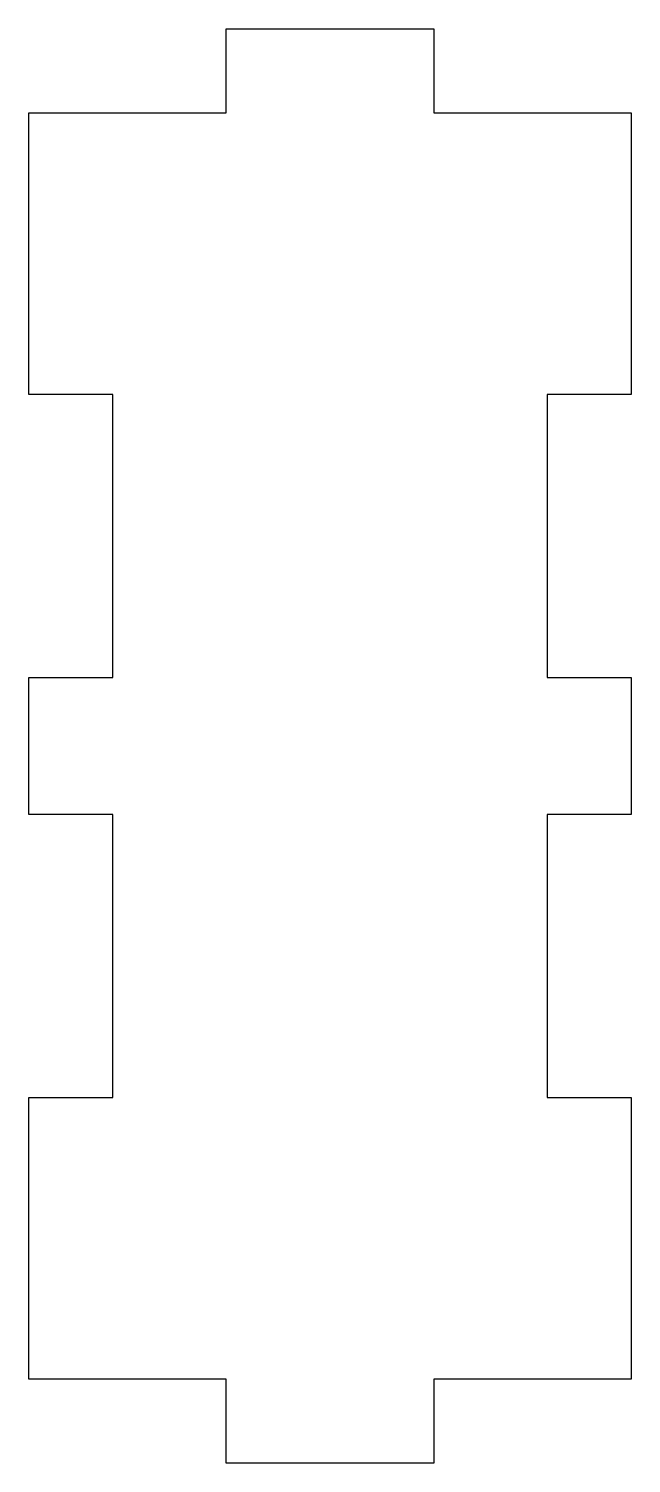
# Model space of a CAD drawing. Header units: millimetres. Extents: x -71.5 to -50, y -6 to 45.2.
import ezdxf

# ---------------------------------------------------------------- set-up
doc = ezdxf.new("R2010")
doc.units = ezdxf.units.MM
doc.layers.get('0').update_dxf_attribs({"linetype": 'CONTINUOUS'})

msp = doc.modelspace()

# ---------------------------------------------------------------- linework, layer by layer
msp.add_lwpolyline([(-50, 7.05), (-50, -3), (-57.05, -3), (-57.05, -6), (-64.45, -6), (-64.45, -3), (-71.5, -3), (-71.5, 7.05), (-68.5, 7.05), (-68.5, 17.15), (-71.5, 17.15), (-71.5, 22.05), (-68.5, 22.05), (-68.5, 32.15), (-71.5, 32.15), (-71.5, 42.2), (-64.45, 42.2), (-64.45, 45.2), (-57.05, 45.2), (-57.05, 42.2), (-50, 42.2), (-50, 32.15), (-53, 32.15), (-53, 22.05), (-50, 22.05), (-50, 17.15), (-53, 17.15), (-53, 7.05)], close=True)

doc.saveas('drawing.dxf')
